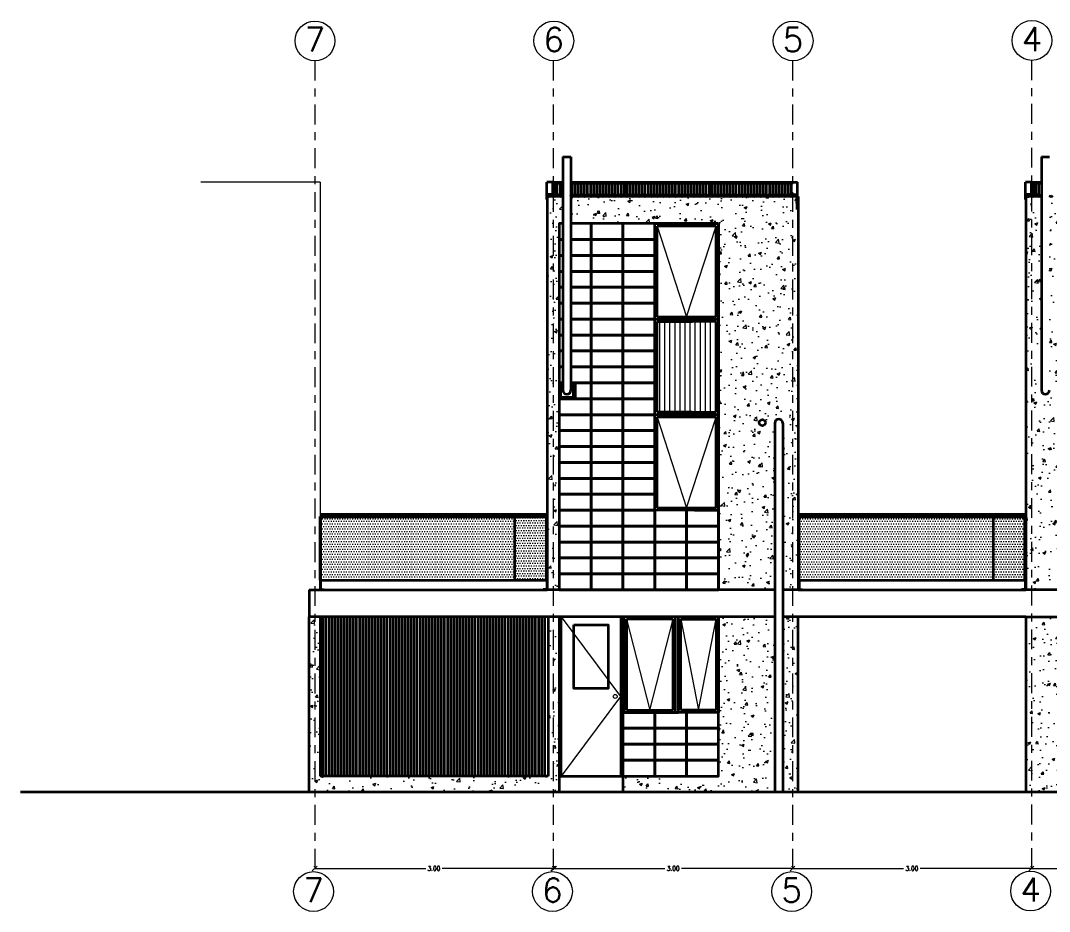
# Model space of a CAD drawing. Header units: metres. Extents: x -89 to 15, y -108 to -10.
# Drawn here: x -11.65 to 1.27, y -64.76 to -53.57 of the extents above; entities that cross this region are included whole.
import ezdxf

# ---------------------------------------------------------------- set-up
doc = ezdxf.new("R2010")
doc.units = ezdxf.units.M
doc.header["$LTSCALE"] = 5
doc.header["$MEASUREMENT"] = 0
doc.linetypes.add('CENTER', pattern=[2, 1.25, -0.25, 0.25, -0.25])
doc.layers.get('0').update_dxf_attribs({"color": 30})
for name, color, linetype, lineweight in [('A-ANNO-DIMS', 3, 'Continuous', 18), ('A-ANNO-SYMB', 3, 'Continuous', 18), ('A-ANNO-TEXT', 3, 'Continuous', 18), ('A-ELEV-MBE1', 7, 'Continuous', 35), ('A-ELEV-PATT', 8, 'Continuous', 18), ('A-SECT-MCUT', 7, 'Continuous', 35)]:
    doc.layers.add(name, color=color, linetype=linetype, lineweight=lineweight)
doc.styles.add('E-ROMANS', font='romans.shx', dxfattribs={"width": 0.8})
doc.dimstyles.new('E-0050_TICK_12', dxfattribs={"dimscale": 0.001, "dimtxt": 60, "dimasz": 60, "dimexe": 30, "dimexo": 20, "dimgap": 30, "dimtad": 0, "dimzin": 0, "dimdsep": 46, "dimtxsty": 'E-ROMANS', "dimblk": 'OBLIQUE', "dimcen": 30, "dimclrd": 256, "dimclre": 256, "dimclrt": 256, "dimadec": 0, "dimazin": 0, "dimtfac": 1, "dimtmove": 1, "dimatfit": 3, "dimldrblk": 'OPEN90', "dimfxl": 1, "dimtfill": 1, "dimtolj": 1, "dimtzin": 0, "dimlwd": -1, "dimarcsym": 0})
pattern_1 = [(360, (-23.307987, -115.03881), (0.015875, 0.03175), [0, -0.03175])]
pattern_2 = [(50, (-23.303, -126.51506), (0.3643693, -0.0318782), [0.0381, -0.4191]), (355, (-23.303, -126.51506), (-0.0704857, 0.3821133), [0.03048, -0.33528]), (100.451, (-23.27262, -126.5177), (0.293885, 0.3502334), [0.03238, -0.35618]), (46.1842, (-23.303, -126.41346), (0.542158, -0.0840847), [0.05715, -0.62865]), (96.6356, (-23.2578, -126.42047), (0.4748085, 0.494851), [0.04857, -0.53427]), (351.184, (-23.303, -126.41346), (0.4748092, 0.4948502), [0.04572, -0.50292]), (21, (-23.2522, -126.43886), (0.3032298, -0.204531), [0.0381, -0.4191]), (326, (-23.2522, -126.43886), (0.123604, 0.368376), [0.03048, -0.33528]), (71.4514, (-23.22692, -126.4559), (0.426833, 0.1638457), [0.03238, -0.35618]), (37.5, (-23.30299, -126.51506), (0.0061772, 0.16911008), [0, -0.331216, 0, -0.34036, 0, -0.33655]), (7.5, (-23.30299, -126.51506), (0.13363933, 0.20036115), [0, -0.194056, 0, -0.323596, 0, -0.12827]), (327.5, (-23.41627, -126.51506), (0.2711812, -0.0114575), [0, -0.127, 0, -0.39624, 0, -0.52578]), (317.5, (-23.46707, -126.51506), (0.29625836, 0.050853), [0, -0.1651, 0, -0.263144, 0, -0.37338])]

# ---------------------------------------------------------------- blocks, each defined once
blk = doc.blocks.new('_Oblique')
at = {"color": 0, "linetype": 'ByBlock', "lineweight": -2}
blk.add_line((-0.5, -0.5), (0.5, 0.5), dxfattribs=at)
blk = doc.blocks.new('*D151')
at = {"layer": 'A-ANNO-DIMS', "lineweight": -2, "transparency": 16777216}
for p, q in [((-7.958, -64.198), (-7.958, -64.188)), ((-4.963, -64.198), (-4.963, -64.188))]:
    blk.add_line(p, q, dxfattribs=at)
at = {"layer": 'A-ANNO-DIMS', "transparency": 16777216}
for p, q in [((-7.958, -64.218), (-6.564, -64.218)), ((-4.963, -64.218), (-6.358, -64.218))]:
    blk.add_line(p, q, dxfattribs=at)
at = {"layer": 'A-ANNO-DIMS', "transparency": 16777216, "xscale": 0.06, "yscale": 0.06, "zscale": 0.06, "rotation": 180}
blk.add_blockref('_Oblique', (-7.958, -64.218), dxfattribs=at)
at = {"layer": 'A-ANNO-DIMS', "transparency": 16777216, "xscale": 0.06, "yscale": 0.06, "zscale": 0.06}
blk.add_blockref('_Oblique', (-4.963, -64.218), dxfattribs=at)
at = {"layer": 'A-ANNO-DIMS', "transparency": 16777216, "insert": (-6.461, -64.218), "char_height": 0.06, "attachment_point": 5, "style": 'E-ROMANS', "bg_fill": 3, "box_fill_scale": 1.25, "bg_fill_color": 256, "bg_fill_true_color": 13158600, "bg_fill_transparency": 0}
blk.add_mtext('\\A1;3.00', dxfattribs=at)
blk = doc.blocks.new('_Open90')
at = {"color": 0, "linetype": 'ByBlock', "lineweight": -2}
for p, q in [((0, 0), (-1, 0)), ((-0.5, 0.5), (0, 0)), ((0, 0), (-0.5, -0.5))]:
    blk.add_line(p, q, dxfattribs=at)
blk = doc.blocks.new('*D152')
at = {"layer": 'A-ANNO-DIMS', "lineweight": -2, "transparency": 16777216}
for p, q in [((-1.958, -64.198), (-1.958, -64.188)), ((1.042, -64.198), (1.042, -64.188))]:
    blk.add_line(p, q, dxfattribs=at)
at = {"layer": 'A-ANNO-DIMS', "transparency": 16777216}
for p, q in [((-1.958, -64.218), (-0.562, -64.218)), ((1.042, -64.218), (-0.355, -64.218))]:
    blk.add_line(p, q, dxfattribs=at)
at = {"layer": 'A-ANNO-DIMS', "transparency": 16777216, "xscale": 0.06, "yscale": 0.06, "zscale": 0.06, "rotation": 180}
blk.add_blockref('_Oblique', (-1.958, -64.218), dxfattribs=at)
at = {"layer": 'A-ANNO-DIMS', "transparency": 16777216, "xscale": 0.06, "yscale": 0.06, "zscale": 0.06}
blk.add_blockref('_Oblique', (1.042, -64.218), dxfattribs=at)
at = {"layer": 'A-ANNO-DIMS', "transparency": 16777216, "insert": (-0.458, -64.218), "char_height": 0.06, "attachment_point": 5, "style": 'E-ROMANS', "bg_fill": 3, "box_fill_scale": 1.25, "bg_fill_color": 256, "bg_fill_true_color": 13158600, "bg_fill_transparency": 0}
blk.add_mtext('\\A1;3.00', dxfattribs=at)
blk = doc.blocks.new('*D153')
at = {"layer": 'A-ANNO-DIMS', "lineweight": -2, "transparency": 16777216}
for p, q in [((1.042, -64.198), (1.042, -64.188)), ((4.042, -64.198), (4.042, -64.188))]:
    blk.add_line(p, q, dxfattribs=at)
at = {"layer": 'A-ANNO-DIMS', "transparency": 16777216}
for p, q in [((1.042, -64.218), (2.438, -64.218)), ((4.042, -64.218), (2.645, -64.218))]:
    blk.add_line(p, q, dxfattribs=at)
at = {"layer": 'A-ANNO-DIMS', "transparency": 16777216, "xscale": 0.06, "yscale": 0.06, "zscale": 0.06, "rotation": 180}
blk.add_blockref('_Oblique', (1.042, -64.218), dxfattribs=at)
at = {"layer": 'A-ANNO-DIMS', "transparency": 16777216, "xscale": 0.06, "yscale": 0.06, "zscale": 0.06}
blk.add_blockref('_Oblique', (4.042, -64.218), dxfattribs=at)
at = {"layer": 'A-ANNO-DIMS', "transparency": 16777216, "insert": (2.542, -64.218), "char_height": 0.06, "attachment_point": 5, "style": 'E-ROMANS', "bg_fill": 3, "box_fill_scale": 1.25, "bg_fill_color": 256, "bg_fill_true_color": 13158600, "bg_fill_transparency": 0}
blk.add_mtext('\\A1;3.00', dxfattribs=at)
blk = doc.blocks.new('*D156')
at = {"layer": 'A-ANNO-DIMS', "lineweight": -2, "transparency": 16777216}
for p, q in [((-4.953, -64.198), (-4.953, -64.188)), ((-1.958, -64.198), (-1.958, -64.188))]:
    blk.add_line(p, q, dxfattribs=at)
at = {"layer": 'A-ANNO-DIMS', "transparency": 16777216}
for p, q in [((-4.953, -64.218), (-3.559, -64.218)), ((-1.958, -64.218), (-3.353, -64.218))]:
    blk.add_line(p, q, dxfattribs=at)
at = {"layer": 'A-ANNO-DIMS', "transparency": 16777216, "xscale": 0.06, "yscale": 0.06, "zscale": 0.06, "rotation": 180}
blk.add_blockref('_Oblique', (-4.953, -64.218), dxfattribs=at)
at = {"layer": 'A-ANNO-DIMS', "transparency": 16777216, "xscale": 0.06, "yscale": 0.06, "zscale": 0.06}
blk.add_blockref('_Oblique', (-1.958, -64.218), dxfattribs=at)
at = {"layer": 'A-ANNO-DIMS', "transparency": 16777216, "insert": (-3.456, -64.218), "char_height": 0.06, "attachment_point": 5, "style": 'E-ROMANS', "bg_fill": 3, "box_fill_scale": 1.25, "bg_fill_color": 256, "bg_fill_true_color": 13158600, "bg_fill_transparency": 0}
blk.add_mtext('\\A1;3.00', dxfattribs=at)

msp = doc.modelspace()

# ---------------------------------------------------------------- hatches: boundary and pattern name
at = {"layer": 'A-ELEV-PATT'}
h = msp.add_hatch(dxfattribs=at)
h.set_pattern_fill('AR-CONC', color=256, scale=0.002, angle=180, style=0)
h.set_pattern_definition(pattern_2)
h.paths.add_polyline_path([(-4.888, -56.518), (-4.888, -56.318), (-4.888, -56.118), (-4.841, -56.118), (-4.841, -55.778), (-5.038, -55.778), (-5.038, -55.794), (-5.038, -60.718), (-4.888, -60.718), (-4.888, -60.518), (-4.888, -60.318), (-4.888, -60.118), (-4.888, -59.918), (-4.888, -59.718), (-4.888, -59.518), (-4.888, -59.318), (-4.888, -59.118), (-4.888, -58.918), (-4.888, -58.718), (-4.888, -58.518), (-4.888, -58.318), (-4.888, -58.118), (-4.888, -57.918), (-4.888, -57.718), (-4.888, -57.518), (-4.888, -57.318), (-4.888, -57.118), (-4.888, -56.918), (-4.888, -56.718)])
h.paths.add_polyline_path([(-1.888, -55.919), (-1.888, -55.778), (-4.741, -55.778), (-4.741, -56.118), (-4.488, -56.118), (-4.088, -56.118), (-3.688, -56.118), (-3.188, -56.118), (-2.888, -56.118), (-2.888, -57.318), (-2.888, -58.568), (-2.888, -59.718), (-2.888, -59.918), (-2.888, -60.118), (-2.888, -60.318), (-2.888, -60.518), (-2.888, -60.718), (-2.181, -60.718), (-2.181, -58.573), (-2.081, -58.573), (-2.081, -60.718), (-1.888, -60.718)])
h.paths.add_polyline_path([(-2.296, -58.618, -1), (-2.376, -58.618, -1)], flags=16)
h = msp.add_hatch(dxfattribs=at)
h.set_pattern_fill('AR-CONC', color=256, scale=0.002, angle=180, style=0)
h.set_pattern_definition(pattern_2)
h.paths.add_polyline_path([(1.972, -57.268), (1.972, -56.318), (1.972, -56.318), (1.972, -56.118), (2.472, -56.118), (2.772, -56.118), (3.172, -56.118), (3.572, -56.118), (3.972, -56.118), (3.972, -56.318), (3.972, -60.518), (3.972, -60.518), (3.972, -60.718), (4.112, -60.718), (4.112, -59.798), (4.112, -55.919), (4.112, -55.778), (1.269, -55.778), (1.269, -58.262), (1.169, -58.262), (1.169, -55.778), (0.972, -55.778), (0.972, -55.794), (0.972, -60.718), (1.972, -60.718), (1.972, -60.518), (1.972, -60.318), (1.972, -60.118), (1.972, -59.918), (1.972, -59.718), (1.972, -58.568)])
h = msp.add_hatch(dxfattribs=at)
h.set_pattern_fill('ANSI31', color=256, scale=0.02, angle=405, style=0)
h.set_pattern_definition([(90, (-23.307987, -115.03881), (-0.0635, 4e-17), [])])
h.paths.add_polyline_path([(-3.658, -58.488), (-3.218, -58.488), (-2.918, -58.488), (-2.918, -57.348), (-3.218, -57.348), (-3.658, -57.348)])
h = msp.add_hatch(dxfattribs=at)
h.set_pattern_fill('DOTS', color=256, scale=0.02, angle=360, style=0)
h.set_pattern_definition(pattern_1)
h.paths.add_polyline_path([(-7.88, -60.595), (-5.443, -60.595), (-5.443, -59.801), (-7.88, -59.801)])
h = msp.add_hatch(dxfattribs=at)
h.set_pattern_fill('DOTS', color=256, scale=0.02, angle=360, style=0)
h.set_pattern_definition([(360, (-23.302308, -110.708945), (0.015875, 0.03175), [0, -0.03175])])
h.paths.add_polyline_path([(-5.443, -60.595), (-5.046, -60.595), (-5.046, -59.801), (-5.443, -59.801)])
h = msp.add_hatch(dxfattribs=at)
h.set_pattern_fill('DOTS', color=256, scale=0.02, angle=360, style=0)
h.set_pattern_definition(pattern_1)
h.paths.add_polyline_path([(-1.872, -60.595), (0.565, -60.595), (0.565, -59.801), (-1.872, -59.801)])
h = msp.add_hatch(dxfattribs=at)
h.set_pattern_fill('DOTS', color=256, scale=0.02, angle=360, style=0)
h.set_pattern_definition(pattern_1)
h.paths.add_polyline_path([(0.565, -60.595), (0.962, -60.595), (0.962, -59.801), (0.565, -59.801)])
h = msp.add_hatch(dxfattribs=at)
h.set_pattern_fill('AR-CONC', color=256, scale=0.002, angle=180, style=0)
h.set_pattern_definition(pattern_2)
h.paths.add_polyline_path([(-8.028, -63.258), (-4.888, -63.258), (-4.888, -61.058), (-4.937, -61.058), (-5.028, -61.058), (-5.028, -63.058), (-7.888, -63.058), (-7.888, -61.058), (-8.028, -61.058)])
h = msp.add_hatch(dxfattribs=at)
h.set_pattern_fill('AR-CONC', color=256, scale=0.002, angle=180, style=0)
h.set_pattern_definition([(50, (-23.303, -126.51506), (0.3643693, -0.0318782), [0.0381, -0.4191]), (355, (-23.303, -126.51506), (-0.0704857, 0.3821133), [0.03048, -0.33528]), (100.451, (-23.27262, -126.5177), (0.293885, 0.3502334), [0.03238, -0.35618]), (46.1842, (-23.303, -126.41346), (0.542158, -0.0840847), [0.05715, -0.62865]), (96.6356, (-23.2578, -126.42047), (0.4748085, 0.494851), [0.04857, -0.53427]), (351.184, (-23.303, -126.41346), (0.474809, 0.4948502), [0.04572, -0.50292]), (21, (-23.2522, -126.43886), (0.3032298, -0.204531), [0.0381, -0.4191]), (326, (-23.2522, -126.43886), (0.123604, 0.368376), [0.03048, -0.33528]), (71.4514, (-23.22692, -126.4559), (0.426833, 0.1638457), [0.03238, -0.35618]), (37.5, (-23.30299, -126.51506), (0.0061772, 0.16911008), [0, -0.331216, 0, -0.34036, 0, -0.33655]), (7.5, (-23.30299, -126.51506), (0.13363933, 0.20036115), [0, -0.194056, 0, -0.323596, 0, -0.12827]), (327.5, (-23.41627, -126.51506), (0.2711812, -0.0114575), [0, -0.127, 0, -0.39624, 0, -0.52578]), (317.5, (-23.46707, -126.51506), (0.2962584, 0.050853), [0, -0.1651, 0, -0.263144, 0, -0.37338])])
h.paths.add_polyline_path([(-4.088, -63.258), (-2.181, -63.258), (-2.181, -61.058), (-2.888, -61.058), (-2.888, -62.258), (-2.888, -62.458), (-2.888, -62.658), (-2.888, -62.858), (-2.888, -63.058), (-3.288, -63.058), (-3.688, -63.058), (-4.088, -63.058)])
h.paths.add_polyline_path([(-2.081, -63.258), (-1.888, -63.258), (-1.888, -61.058), (-2.081, -61.058)])
h = msp.add_hatch(dxfattribs=at)
h.set_pattern_fill('AR-CONC', color=256, scale=0.002, angle=360, style=0)
h.set_pattern_definition([(50, (-23.298, -115.0288), (0.3643693, -0.0318782), [0.0381, -0.4191]), (355, (-23.298, -115.0288), (-0.0704857, 0.3821133), [0.03048, -0.33528]), (100.451, (-23.26762, -115.03147), (0.293885, 0.3502334), [0.03238, -0.35618]), (46.1842, (-23.298, -114.9272), (0.542158, -0.0840847), [0.05715, -0.62865]), (96.6356, (-23.2528, -114.9342), (0.4748085, 0.494851), [0.04857, -0.53427]), (351.184, (-23.298, -114.9272), (0.474809, 0.49485), [0.04572, -0.50292]), (21, (-23.2472, -114.9526), (0.3032298, -0.204531), [0.0381, -0.4191]), (326, (-23.2472, -114.9526), (0.123604, 0.368376), [0.03048, -0.33528]), (71.4514, (-23.22192, -114.96965), (0.426833, 0.1638457), [0.03238, -0.35618]), (37.5, (-23.29799, -115.02881), (0.0061772, 0.16911008), [0, -0.331216, 0, -0.34036, 0, -0.33655]), (7.5, (-23.29799, -115.02881), (0.1336393, 0.20036115), [0, -0.194056, 0, -0.323596, 0, -0.12827]), (327.5, (-23.41127, -115.02881), (0.2711812, -0.0114575), [0, -0.127, 0, -0.39624, 0, -0.52578]), (317.5, (-23.46207, -115.0288), (0.2962584, 0.050853), [0, -0.1651, 0, -0.263144, 0, -0.37338])])
h.paths.add_polyline_path([(0.972, -63.258), (1.972, -63.258), (1.972, -61.058), (1.022, -61.058), (0.972, -61.058)])

# ---------------------------------------------------------------- linework, layer by layer
at = {"layer": 'A-ANNO-SYMB', "linetype": 'CENTER', "ltscale": 0.04}
for p, q in [((-7.958, -54.071), (-7.958, -64.258)), ((-4.963, -54.071), (-4.963, -64.258)), ((-1.958, -54.071), (-1.958, -64.258)), ((1.042, -54.065), (1.042, -64.258))]:
    msp.add_line(p, q, dxfattribs=at)
at = {"layer": 'A-ANNO-SYMB', "ltscale": 0.8}
for p, q in [((-7.888, -55.598), (-9.388, -55.598)), ((-7.888, -55.598), (-7.888, -60.718)), ((-3.658, -56.148), (-3.288, -57.288)), ((-3.288, -57.288), (-2.918, -56.148)), ((-3.658, -58.548), (-3.288, -59.688)), ((-3.288, -59.688), (-2.918, -58.548)), ((-4.044, -61.088), (-3.751, -62.228)), ((-3.751, -62.228), (-3.458, -61.088)), ((-3.358, -61.088), (-3.138, -62.228)), ((-3.138, -62.228), (-2.918, -61.088))]:
    msp.add_line(p, q, dxfattribs=at)
msp.add_lwpolyline([(-4.863, -61.058), (-4.119, -62.058), (-4.863, -63.058)], dxfattribs=at)
at = {"layer": 'A-ANNO-SYMB'}
for centre in [(-7.955, -53.823), (-4.955, -53.823), (-1.95, -53.823), (1.05, -53.817), (-7.972, -64.508), (-4.972, -64.508), (-1.967, -64.508), (1.033, -64.502)]:
    msp.add_circle(centre, 0.25, dxfattribs=at)
at = {"layer": 'A-ANNO-SYMB', "ltscale": 0.8}
msp.add_circle((-4.184, -62.058), 0.025, dxfattribs=at)
at = {"layer": 'A-ELEV-MBE1'}
for p, q in [((-4.841, -55.278), (-4.741, -55.278)), ((-4.841, -55.278), (-4.841, -58.212)), ((-4.741, -55.278), (-4.741, -58.212)), ((1.169, -55.278), (1.169, -58.212)), ((1.169, -55.278), (1.269, -55.278)), ((-4.967, -55.598), (-5.041, -55.598)), ((-5.041, -55.817), (-5.041, -55.598)), ((-4.977, -55.598), (-4.841, -55.598)), ((-4.967, -55.608), (-4.841, -55.608)), ((-4.967, -55.754), (-4.967, -55.608)), ((-4.939, -55.772), (-4.939, -55.608)), ((-4.911, -55.754), (-4.911, -55.608)), ((-4.873, -55.773), (-4.873, -55.608)), ((-4.741, -55.598), (-1.969, -55.598)), ((-4.741, -55.608), (-1.969, -55.608)), ((-4.721, -55.773), (-4.721, -55.608)), ((-4.683, -55.754), (-4.683, -55.608)), ((-4.644, -55.773), (-4.644, -55.608)), ((-4.606, -55.754), (-4.606, -55.608)), ((-4.568, -55.773), (-4.568, -55.608)), ((-4.53, -55.754), (-4.53, -55.608)), ((-4.492, -55.773), (-4.492, -55.608)), ((-4.454, -55.754), (-4.454, -55.608)), ((-4.416, -55.773), (-4.416, -55.608)), ((-4.378, -55.754), (-4.378, -55.608)), ((-4.34, -55.773), (-4.34, -55.608)), ((-4.302, -55.755), (-4.302, -55.608)), ((-4.263, -55.773), (-4.263, -55.608)), ((-4.225, -55.755), (-4.225, -55.608)), ((-4.187, -55.773), (-4.187, -55.608)), ((-4.149, -55.754), (-4.149, -55.608)), ((-4.111, -55.773), (-4.111, -55.608)), ((-4.073, -55.755), (-4.073, -55.608)), ((-4.058, -55.767), (-4.058, -55.608)), ((-4.035, -55.773), (-4.035, -55.608)), ((-4.035, -55.773), (-4.035, -55.638)), ((-3.997, -55.754), (-3.997, -55.608)), ((-3.997, -55.755), (-3.997, -55.625)), ((-3.959, -55.773), (-3.959, -55.608)), ((-3.959, -55.773), (-3.959, -55.625)), ((-3.921, -55.754), (-3.921, -55.608)), ((-3.883, -55.773), (-3.883, -55.608)), ((-3.844, -55.754), (-3.844, -55.608)), ((-3.806, -55.773), (-3.806, -55.608)), ((-3.768, -55.754), (-3.768, -55.608)), ((-3.73, -55.773), (-3.73, -55.608)), ((-3.692, -55.754), (-3.692, -55.608)), ((-3.654, -55.773), (-3.654, -55.608)), ((-3.616, -55.755), (-3.616, -55.608)), ((-3.578, -55.773), (-3.578, -55.608)), ((-3.54, -55.755), (-3.54, -55.608)), ((-3.502, -55.773), (-3.502, -55.608)), ((-3.463, -55.755), (-3.463, -55.608)), ((-3.425, -55.773), (-3.425, -55.608)), ((-3.387, -55.755), (-3.387, -55.608)), ((-3.349, -55.773), (-3.349, -55.608)), ((-3.311, -55.755), (-3.311, -55.608)), ((-3.273, -55.773), (-3.273, -55.608)), ((-3.235, -55.755), (-3.235, -55.608)), ((-3.197, -55.773), (-3.197, -55.608)), ((-3.159, -55.755), (-3.159, -55.608)), ((-3.121, -55.773), (-3.121, -55.608)), ((-3.082, -55.755), (-3.082, -55.608)), ((-3.044, -55.773), (-3.044, -55.608)), ((-3.006, -55.755), (-3.006, -55.608)), ((-2.991, -55.767), (-2.991, -55.608)), ((-2.968, -55.773), (-2.968, -55.608)), ((-2.968, -55.773), (-2.968, -55.638)), ((-2.93, -55.755), (-2.93, -55.608)), ((-2.892, -55.773), (-2.892, -55.608)), ((-2.854, -55.755), (-2.854, -55.608)), ((-2.816, -55.773), (-2.816, -55.608)), ((-2.778, -55.755), (-2.778, -55.608)), ((-2.74, -55.773), (-2.74, -55.608)), ((-2.701, -55.755), (-2.701, -55.608)), ((-2.663, -55.773), (-2.663, -55.608)), ((-2.625, -55.755), (-2.625, -55.608)), ((-2.587, -55.773), (-2.587, -55.608)), ((-2.549, -55.755), (-2.549, -55.608)), ((-2.511, -55.773), (-2.511, -55.608)), ((-2.473, -55.755), (-2.473, -55.608)), ((-2.435, -55.773), (-2.435, -55.608)), ((-2.397, -55.755), (-2.397, -55.608)), ((-2.359, -55.773), (-2.359, -55.608)), ((-2.32, -55.755), (-2.32, -55.608)), ((-2.282, -55.773), (-2.282, -55.608)), ((-2.244, -55.755), (-2.244, -55.608)), ((-2.206, -55.773), (-2.206, -55.608)), ((-2.168, -55.755), (-2.168, -55.608)), ((-2.13, -55.773), (-2.13, -55.608)), ((-2.092, -55.755), (-2.092, -55.608)), ((-2.054, -55.773), (-2.054, -55.608)), ((-2.016, -55.755), (-2.016, -55.608)), ((-1.978, -55.773), (-1.978, -55.608)), ((-1.969, -55.598), (-1.896, -55.598)), ((-1.969, -55.754), (-1.969, -55.608)), ((-1.896, -55.942), (-1.896, -55.598)), ((1.043, -55.598), (0.969, -55.598)), ((0.969, -55.817), (0.969, -55.598)), ((1.033, -55.598), (1.169, -55.598)), ((1.043, -55.608), (1.169, -55.608)), ((1.043, -55.754), (1.043, -55.608)), ((1.071, -55.772), (1.071, -55.608)), ((1.099, -55.754), (1.099, -55.608)), ((1.137, -55.773), (1.137, -55.608)), ((-4.967, -55.752), (-5.041, -55.752)), ((-5.038, -55.754), (-5.038, -55.817)), ((-4.977, -55.754), (-5.038, -55.754)), ((-4.841, -55.778), (-5.038, -55.778)), ((-4.841, -55.778), (-5.038, -55.778)), ((-5.015, -55.77), (-5.015, -55.754)), ((-4.977, -55.754), (-4.967, -55.754)), ((-1.888, -55.778), (-4.741, -55.778)), ((-1.888, -55.778), (-4.741, -55.778)), ((-1.898, -55.778), (-4.741, -55.778)), ((-1.898, -55.778), (-4.741, -55.778)), ((-4.054, -55.763), (-4.058, -55.767)), ((-3.94, -55.764), (-3.936, -55.767)), ((-2.987, -55.763), (-2.991, -55.767)), ((-2.949, -55.764), (-2.945, -55.767)), ((-1.969, -55.752), (-1.896, -55.752)), ((-1.969, -55.754), (-1.898, -55.754)), ((-1.901, -55.773), (-1.901, -55.754)), ((-1.898, -55.942), (-1.898, -55.744)), ((1.043, -55.752), (0.969, -55.752)), ((0.972, -55.754), (0.972, -55.817)), ((1.033, -55.754), (0.972, -55.754)), ((1.169, -55.778), (0.972, -55.778)), ((1.169, -55.778), (0.972, -55.778)), ((0.995, -55.77), (0.995, -55.754)), ((1.033, -55.754), (1.043, -55.754)), ((-5.038, -55.817), (-5.041, -55.817)), ((-1.896, -55.942), (-1.898, -55.942)), ((0.972, -55.817), (0.969, -55.817)), ((-4.841, -56.118), (-4.888, -56.118)), ((-4.841, -56.118), (-4.888, -56.118)), ((-2.888, -56.118), (-4.741, -56.118)), ((-3.688, -57.318), (-3.688, -56.118)), ((-3.188, -56.118), (-3.688, -56.118)), ((-3.688, -56.118), (-3.188, -56.118)), ((-2.918, -56.148), (-3.658, -56.148)), ((-3.658, -57.288), (-3.658, -56.148)), ((-3.188, -56.118), (-2.888, -56.118)), ((-2.888, -56.118), (-3.188, -56.118)), ((-2.918, -57.288), (-2.918, -56.148)), ((-2.888, -56.118), (-2.888, -60.718)), ((-2.888, -57.318), (-2.888, -56.118)), ((-4.888, -56.318), (-4.888, -60.718)), ((-4.841, -56.318), (-4.888, -56.318)), ((-4.841, -56.318), (-4.888, -56.318)), ((-3.688, -57.348), (-3.688, -56.318)), ((-3.688, -57.318), (-3.188, -57.318)), ((-3.188, -57.318), (-3.688, -57.318)), ((-3.188, -57.318), (-3.688, -57.318)), ((-3.688, -58.568), (-3.688, -57.348)), ((-3.658, -57.288), (-2.918, -57.288)), ((-3.658, -57.288), (-2.918, -57.288)), ((-3.658, -58.488), (-3.658, -57.348)), ((-3.658, -57.348), (-3.218, -57.348)), ((-2.918, -57.348), (-3.218, -57.348)), ((-2.888, -57.318), (-3.188, -57.318)), ((-3.188, -57.318), (-2.888, -57.318)), ((-3.188, -57.318), (-2.888, -57.318)), ((-2.918, -58.488), (-2.918, -57.348)), ((-2.888, -58.568), (-2.888, -57.318)), ((-3.688, -58.518), (-3.188, -58.518)), ((-3.188, -58.518), (-3.688, -58.518)), ((-3.218, -58.488), (-3.658, -58.488)), ((-3.218, -58.488), (-2.918, -58.488)), ((-2.888, -58.518), (-3.188, -58.518)), ((-3.188, -58.518), (-2.888, -58.518)), ((-3.688, -59.718), (-3.688, -58.568)), ((-3.658, -59.688), (-3.658, -58.548)), ((-2.918, -58.548), (-3.658, -58.548)), ((-2.918, -59.688), (-2.918, -58.548)), ((-2.888, -59.718), (-2.888, -58.568)), ((-2.181, -58.623), (-2.181, -63.258)), ((-2.081, -58.623), (-2.081, -63.258)), ((-3.658, -59.688), (-2.918, -59.688)), ((-7.888, -59.768), (-5.038, -59.768)), ((-7.888, -59.798), (-5.038, -59.798)), ((-7.888, -60.598), (-7.888, -59.798)), ((-7.883, -60.598), (-7.883, -59.798)), ((-7.88, -59.801), (-5.046, -59.801)), ((-7.88, -60.595), (-7.88, -59.801)), ((-5.443, -60.595), (-5.443, -59.801)), ((-5.046, -60.595), (-5.046, -59.801)), ((-5.043, -60.598), (-5.043, -59.798)), ((-3.188, -59.718), (-3.688, -59.718)), ((-3.188, -59.718), (-2.888, -59.718)), ((-1.888, -59.768), (0.972, -59.768)), ((-1.88, -59.798), (0.97, -59.798)), ((-1.88, -59.798), (-1.88, -60.718)), ((-1.88, -60.598), (-1.88, -59.798)), ((-1.875, -60.598), (-1.875, -59.798)), ((-1.872, -60.595), (-1.872, -59.801)), ((-1.872, -59.801), (0.962, -59.801)), ((0.565, -60.595), (0.565, -59.801)), ((0.962, -60.595), (0.962, -59.801)), ((0.965, -60.598), (0.965, -59.798)), ((0.97, -59.798), (0.97, -60.718)), ((-7.88, -60.595), (-5.046, -60.595)), ((-1.872, -60.595), (0.962, -60.595)), ((-8.028, -60.718), (-5.038, -60.718)), ((-7.888, -60.598), (-7.888, -60.718)), ((-7.883, -60.598), (-5.043, -60.598)), ((-7.883, -60.598), (-7.883, -60.713)), ((-7.883, -60.713), (-7.838, -60.713)), ((-7.838, -60.713), (-7.838, -60.718)), ((-5.043, -60.713), (-5.088, -60.713)), ((-5.088, -60.713), (-5.088, -60.718)), ((-5.043, -60.598), (-5.043, -60.713)), ((-1.888, -60.718), (0.972, -60.718)), ((-1.88, -60.598), (-1.88, -60.718)), ((-1.875, -60.598), (-1.875, -60.713)), ((-1.875, -60.598), (0.965, -60.598)), ((-1.875, -60.713), (-1.83, -60.713)), ((-1.83, -60.713), (-1.83, -60.718)), ((0.965, -60.713), (0.92, -60.713)), ((0.92, -60.713), (0.92, -60.718)), ((0.965, -60.598), (0.965, -60.713)), ((0.97, -60.598), (0.97, -60.718)), ((-2.181, -61.058), (-8.028, -61.058)), ((-7.888, -61.058), (-7.888, -63.058)), ((-7.85, -63.058), (-7.85, -61.058)), ((-7.812, -63.058), (-7.812, -61.058)), ((-7.774, -63.058), (-7.774, -61.058)), ((-7.736, -63.058), (-7.736, -61.058)), ((-7.698, -63.058), (-7.698, -61.058)), ((-7.66, -63.058), (-7.66, -61.058)), ((-7.622, -63.058), (-7.622, -61.058)), ((-7.584, -63.058), (-7.584, -61.058)), ((-7.545, -63.058), (-7.545, -61.058)), ((-7.507, -63.058), (-7.507, -61.058)), ((-7.469, -63.058), (-7.469, -61.058)), ((-7.431, -63.058), (-7.431, -61.058)), ((-7.393, -63.058), (-7.393, -61.058)), ((-7.355, -63.058), (-7.355, -61.058)), ((-7.317, -63.058), (-7.317, -61.058)), ((-7.279, -63.058), (-7.279, -61.058)), ((-7.241, -63.058), (-7.241, -61.058)), ((-7.203, -63.058), (-7.203, -61.058)), ((-7.164, -63.058), (-7.164, -61.058)), ((-7.126, -63.058), (-7.126, -61.058)), ((-7.088, -63.058), (-7.088, -61.058)), ((-7.05, -63.058), (-7.05, -61.058)), ((-7.012, -63.058), (-7.012, -61.058)), ((-6.974, -63.058), (-6.974, -61.058)), ((-6.974, -63.058), (-6.974, -61.058)), ((-6.936, -63.058), (-6.936, -61.058)), ((-6.936, -63.058), (-6.936, -61.058)), ((-6.898, -63.058), (-6.898, -61.058)), ((-6.898, -63.058), (-6.898, -61.058)), ((-6.86, -63.058), (-6.86, -61.058)), ((-6.86, -63.058), (-6.86, -61.058)), ((-6.822, -63.058), (-6.822, -61.058)), ((-6.822, -63.058), (-6.822, -61.058)), ((-6.783, -63.058), (-6.783, -61.058)), ((-6.783, -63.058), (-6.783, -61.058)), ((-6.745, -63.058), (-6.745, -61.058)), ((-6.707, -63.058), (-6.707, -61.058)), ((-6.669, -63.058), (-6.669, -61.058)), ((-6.631, -63.058), (-6.631, -61.058)), ((-6.593, -63.058), (-6.593, -61.058)), ((-6.555, -63.058), (-6.555, -61.058)), ((-6.517, -63.058), (-6.517, -61.058)), ((-6.479, -63.058), (-6.479, -61.058)), ((-6.441, -63.058), (-6.441, -61.058)), ((-6.402, -63.058), (-6.402, -61.058)), ((-6.364, -63.058), (-6.364, -61.058)), ((-6.326, -63.058), (-6.326, -61.058)), ((-6.288, -63.058), (-6.288, -61.058)), ((-6.25, -63.058), (-6.25, -61.058)), ((-6.212, -63.058), (-6.212, -61.058)), ((-6.174, -63.058), (-6.174, -61.058)), ((-6.136, -63.058), (-6.136, -61.058)), ((-6.136, -63.058), (-6.136, -61.058)), ((-6.098, -63.058), (-6.098, -61.058)), ((-6.098, -63.058), (-6.098, -61.058)), ((-6.059, -63.058), (-6.059, -61.058)), ((-6.059, -63.058), (-6.059, -61.058)), ((-6.021, -63.058), (-6.021, -61.058)), ((-6.021, -63.058), (-6.021, -61.058)), ((-5.983, -63.058), (-5.983, -61.058)), ((-5.983, -63.058), (-5.983, -61.058)), ((-5.945, -63.058), (-5.945, -61.058)), ((-5.945, -63.058), (-5.945, -61.058)), ((-5.907, -63.058), (-5.907, -61.058)), ((-5.907, -63.058), (-5.907, -61.058)), ((-5.869, -63.058), (-5.869, -61.058)), ((-5.869, -63.058), (-5.869, -61.058)), ((-5.831, -63.058), (-5.831, -61.058)), ((-5.793, -63.058), (-5.793, -61.058)), ((-5.755, -63.058), (-5.755, -61.058)), ((-5.717, -63.058), (-5.717, -61.058)), ((-5.678, -63.058), (-5.678, -61.058)), ((-5.64, -63.058), (-5.64, -61.058)), ((-5.602, -63.058), (-5.602, -61.058)), ((-5.564, -63.058), (-5.564, -61.058)), ((-5.526, -63.058), (-5.526, -61.058)), ((-5.488, -63.058), (-5.488, -61.058)), ((-5.45, -63.058), (-5.45, -61.058)), ((-5.412, -63.058), (-5.412, -61.058)), ((-5.374, -63.058), (-5.374, -61.058)), ((-5.336, -63.058), (-5.336, -61.058)), ((-5.297, -63.058), (-5.297, -61.058)), ((-5.259, -63.058), (-5.259, -61.058)), ((-5.221, -63.058), (-5.221, -61.058)), ((-5.183, -63.058), (-5.183, -61.058)), ((-5.145, -63.058), (-5.145, -61.058)), ((-5.107, -63.058), (-5.107, -61.058)), ((-5.069, -63.058), (-5.069, -61.058)), ((-5.028, -61.058), (-5.028, -63.058)), ((-4.888, -61.058), (-4.888, -63.258)), ((-4.863, -63.058), (-4.863, -61.058)), ((-4.113, -61.058), (-4.113, -63.058)), ((-4.088, -63.058), (-4.088, -61.058)), ((-4.074, -61.058), (-4.074, -62.258)), ((-3.428, -61.058), (-4.074, -61.058)), ((-4.044, -61.088), (-4.044, -62.228)), ((-3.458, -61.088), (-4.044, -61.088)), ((-3.458, -62.228), (-3.458, -61.088)), ((-3.428, -62.258), (-3.428, -61.058)), ((-3.388, -62.258), (-3.388, -61.058)), ((-3.388, -61.058), (-2.888, -61.058)), ((-3.358, -62.228), (-3.358, -61.088)), ((-3.358, -61.088), (-2.918, -61.088)), ((-2.918, -61.088), (-2.918, -62.228)), ((-2.888, -63.058), (-2.888, -61.058)), ((-2.888, -61.058), (-2.888, -62.258)), ((-1.888, -61.058), (-2.081, -61.058)), ((0.085, -61.058), (-1.888, -61.058)), ((0.972, -61.058), (-1.888, -61.058)), ((-4.074, -62.258), (-3.428, -62.258)), ((-4.044, -62.228), (-3.458, -62.228)), ((-3.478, -62.258), (-3.388, -62.258)), ((-2.888, -62.258), (-3.388, -62.258)), ((-2.918, -62.228), (-3.358, -62.228)), ((-5.028, -63.058), (-7.888, -63.058)), ((-4.888, -63.058), (-4.088, -63.058)), ((-4.088, -63.058), (-2.888, -63.058)), ((-4.088, -63.058), (-4.088, -63.258))]:
    msp.add_line(p, q, dxfattribs=at)
for points in [[(-4.841, -56.118), (-4.888, -56.118), (-4.888, -56.318), (-4.841, -56.318)], [(-4.741, -56.318), (-4.488, -56.318), (-4.488, -56.118), (-4.741, -56.118)], [(-4.841, -56.318), (-4.888, -56.318), (-4.888, -56.518), (-4.841, -56.518)], [(-4.741, -56.518), (-4.488, -56.518), (-4.488, -56.318), (-4.741, -56.318)], [(-4.841, -56.518), (-4.888, -56.518), (-4.888, -56.718), (-4.841, -56.718)], [(-4.741, -56.718), (-4.488, -56.718), (-4.488, -56.518), (-4.741, -56.518)], [(-4.841, -56.718), (-4.888, -56.718), (-4.888, -56.918), (-4.841, -56.918)], [(-4.741, -56.918), (-4.488, -56.918), (-4.488, -56.718), (-4.741, -56.718)], [(-4.841, -56.918), (-4.888, -56.918), (-4.888, -57.118), (-4.841, -57.118)], [(-4.741, -57.118), (-4.488, -57.118), (-4.488, -56.918), (-4.741, -56.918)], [(-4.841, -57.118), (-4.888, -57.118), (-4.888, -57.318), (-4.841, -57.318)], [(-4.741, -57.318), (-4.488, -57.318), (-4.488, -57.118), (-4.741, -57.118)], [(-4.841, -57.318), (-4.888, -57.318), (-4.888, -57.518), (-4.841, -57.518)], [(-4.741, -57.518), (-4.488, -57.518), (-4.488, -57.318), (-4.741, -57.318)], [(-4.841, -57.518), (-4.888, -57.518), (-4.888, -57.718), (-4.841, -57.718)], [(-4.741, -57.718), (-4.488, -57.718), (-4.488, -57.518), (-4.741, -57.518)], [(-4.841, -57.718), (-4.888, -57.718), (-4.888, -57.918), (-4.841, -57.918)], [(-4.741, -57.918), (-4.488, -57.918), (-4.488, -57.718), (-4.741, -57.718)], [(-4.841, -57.918), (-4.888, -57.918), (-4.888, -58.118), (-4.841, -58.118)], [(-4.741, -58.118), (-4.488, -58.118), (-4.488, -57.918), (-4.741, -57.918)], [(-4.841, -58.118), (-4.888, -58.118), (-4.888, -58.318), (-4.488, -58.318), (-4.488, -58.118), (-4.741, -58.118)], [(-4.841, -58.138), (-4.873, -58.138), (-4.873, -58.298), (-4.708, -58.298), (-4.708, -58.138), (-4.741, -58.138)], [(-2.181, -60.718), (-5.038, -60.718)], [(-1.888, -60.718), (-2.081, -60.718)], [(3.809, -60.718), (0.972, -60.718)], [(0.972, -61.058), (1.972, -61.058)]]:
    msp.add_lwpolyline(points, dxfattribs=at)
for points in [[(-4.088, -56.118), (-4.488, -56.118), (-4.488, -56.318), (-4.088, -56.318)], [(-3.688, -56.118), (-4.088, -56.118), (-4.088, -56.318), (-3.688, -56.318)], [(-4.088, -56.318), (-4.488, -56.318), (-4.488, -56.518), (-4.088, -56.518)], [(-3.688, -56.318), (-4.088, -56.318), (-4.088, -56.518), (-3.688, -56.518)], [(-4.088, -56.518), (-4.488, -56.518), (-4.488, -56.718), (-4.088, -56.718)], [(-3.688, -56.518), (-4.088, -56.518), (-4.088, -56.718), (-3.688, -56.718)], [(-4.088, -56.718), (-4.488, -56.718), (-4.488, -56.918), (-4.088, -56.918)], [(-3.688, -56.718), (-4.088, -56.718), (-4.088, -56.918), (-3.688, -56.918)], [(-4.088, -56.918), (-4.488, -56.918), (-4.488, -57.118), (-4.088, -57.118)], [(-3.688, -56.918), (-4.088, -56.918), (-4.088, -57.118), (-3.688, -57.118)], [(-4.088, -57.118), (-4.488, -57.118), (-4.488, -57.318), (-4.088, -57.318)], [(-3.688, -57.118), (-4.088, -57.118), (-4.088, -57.318), (-3.688, -57.318)], [(-4.088, -57.318), (-4.488, -57.318), (-4.488, -57.518), (-4.088, -57.518)], [(-3.688, -57.318), (-4.088, -57.318), (-4.088, -57.518), (-3.688, -57.518)], [(-4.088, -57.518), (-4.488, -57.518), (-4.488, -57.718), (-4.088, -57.718)], [(-3.688, -57.518), (-4.088, -57.518), (-4.088, -57.718), (-3.688, -57.718)], [(-4.088, -57.718), (-4.488, -57.718), (-4.488, -57.918), (-4.088, -57.918)], [(-3.688, -57.718), (-4.088, -57.718), (-4.088, -57.918), (-3.688, -57.918)], [(-4.088, -57.918), (-4.488, -57.918), (-4.488, -58.118), (-4.088, -58.118)], [(-3.688, -57.918), (-4.088, -57.918), (-4.088, -58.118), (-3.688, -58.118)], [(-4.688, -58.318), (-4.488, -58.318), (-4.488, -58.118), (-4.688, -58.118)], [(-4.088, -58.118), (-4.488, -58.118), (-4.488, -58.318), (-4.088, -58.318)], [(-3.688, -58.118), (-4.088, -58.118), (-4.088, -58.318), (-3.688, -58.318)], [(-4.488, -58.318), (-4.888, -58.318), (-4.888, -58.518), (-4.488, -58.518)], [(-4.088, -58.318), (-4.488, -58.318), (-4.488, -58.518), (-4.088, -58.518)], [(-3.688, -58.318), (-4.088, -58.318), (-4.088, -58.518), (-3.688, -58.518)], [(-4.488, -58.518), (-4.888, -58.518), (-4.888, -58.718), (-4.488, -58.718)], [(-4.088, -58.518), (-4.488, -58.518), (-4.488, -58.718), (-4.088, -58.718)], [(-3.688, -58.518), (-4.088, -58.518), (-4.088, -58.718), (-3.688, -58.718)], [(-4.488, -58.718), (-4.888, -58.718), (-4.888, -58.918), (-4.488, -58.918)], [(-4.088, -58.718), (-4.488, -58.718), (-4.488, -58.918), (-4.088, -58.918)], [(-3.688, -58.718), (-4.088, -58.718), (-4.088, -58.918), (-3.688, -58.918)], [(-4.488, -58.918), (-4.888, -58.918), (-4.888, -59.118), (-4.488, -59.118)], [(-4.088, -58.918), (-4.488, -58.918), (-4.488, -59.118), (-4.088, -59.118)], [(-3.688, -58.918), (-4.088, -58.918), (-4.088, -59.118), (-3.688, -59.118)], [(-4.488, -59.118), (-4.888, -59.118), (-4.888, -59.318), (-4.488, -59.318)], [(-4.088, -59.118), (-4.488, -59.118), (-4.488, -59.318), (-4.088, -59.318)], [(-3.688, -59.118), (-4.088, -59.118), (-4.088, -59.318), (-3.688, -59.318)], [(-4.488, -59.318), (-4.888, -59.318), (-4.888, -59.518), (-4.488, -59.518)], [(-4.088, -59.318), (-4.488, -59.318), (-4.488, -59.518), (-4.088, -59.518)], [(-3.688, -59.318), (-4.088, -59.318), (-4.088, -59.518), (-3.688, -59.518)], [(-4.488, -59.518), (-4.888, -59.518), (-4.888, -59.718), (-4.488, -59.718)], [(-4.088, -59.518), (-4.488, -59.518), (-4.488, -59.718), (-4.088, -59.718)], [(-3.688, -59.518), (-4.088, -59.518), (-4.088, -59.718), (-3.688, -59.718)], [(-4.488, -59.718), (-4.888, -59.718), (-4.888, -59.918), (-4.488, -59.918)], [(-4.088, -59.718), (-4.488, -59.718), (-4.488, -59.918), (-4.088, -59.918)], [(-3.688, -59.718), (-4.088, -59.718), (-4.088, -59.918), (-3.688, -59.918)], [(-3.288, -59.718), (-3.688, -59.718), (-3.688, -59.918), (-3.288, -59.918)], [(-2.888, -59.718), (-3.288, -59.718), (-3.288, -59.918), (-2.888, -59.918)], [(-4.488, -59.918), (-4.888, -59.918), (-4.888, -60.118), (-4.488, -60.118)], [(-4.088, -59.918), (-4.488, -59.918), (-4.488, -60.118), (-4.088, -60.118)], [(-3.688, -59.918), (-4.088, -59.918), (-4.088, -60.118), (-3.688, -60.118)], [(-3.288, -59.918), (-3.688, -59.918), (-3.688, -60.118), (-3.288, -60.118)], [(-2.888, -59.918), (-3.288, -59.918), (-3.288, -60.118), (-2.888, -60.118)], [(-4.488, -60.118), (-4.888, -60.118), (-4.888, -60.318), (-4.488, -60.318)], [(-4.088, -60.118), (-4.488, -60.118), (-4.488, -60.318), (-4.088, -60.318)], [(-3.688, -60.118), (-4.088, -60.118), (-4.088, -60.318), (-3.688, -60.318)], [(-3.288, -60.118), (-3.688, -60.118), (-3.688, -60.318), (-3.288, -60.318)], [(-2.888, -60.118), (-3.288, -60.118), (-3.288, -60.318), (-2.888, -60.318)], [(-4.488, -60.318), (-4.888, -60.318), (-4.888, -60.518), (-4.488, -60.518)], [(-4.088, -60.318), (-4.488, -60.318), (-4.488, -60.518), (-4.088, -60.518)], [(-3.688, -60.318), (-4.088, -60.318), (-4.088, -60.518), (-3.688, -60.518)], [(-3.288, -60.318), (-3.688, -60.318), (-3.688, -60.518), (-3.288, -60.518)], [(-2.888, -60.318), (-3.288, -60.318), (-3.288, -60.518), (-2.888, -60.518)], [(-4.488, -60.518), (-4.888, -60.518), (-4.888, -60.718), (-4.488, -60.718)], [(-4.088, -60.518), (-4.488, -60.518), (-4.488, -60.718), (-4.088, -60.718)], [(-3.688, -60.518), (-4.088, -60.518), (-4.088, -60.718), (-3.688, -60.718)], [(-3.288, -60.518), (-3.688, -60.518), (-3.688, -60.718), (-3.288, -60.718)], [(-2.888, -60.518), (-3.288, -60.518), (-3.288, -60.718), (-2.888, -60.718)], [(-4.703, -61.158), (-4.273, -61.158), (-4.273, -61.958), (-4.703, -61.958)], [(-3.688, -62.258), (-4.088, -62.258), (-4.088, -62.458), (-3.688, -62.458)], [(-3.288, -62.258), (-3.688, -62.258), (-3.688, -62.458), (-3.288, -62.458)], [(-2.888, -62.258), (-3.288, -62.258), (-3.288, -62.458), (-2.888, -62.458)], [(-3.688, -62.458), (-4.088, -62.458), (-4.088, -62.658), (-3.688, -62.658)], [(-3.288, -62.458), (-3.688, -62.458), (-3.688, -62.658), (-3.288, -62.658)], [(-2.888, -62.458), (-3.288, -62.458), (-3.288, -62.658), (-2.888, -62.658)], [(-3.688, -62.658), (-4.088, -62.658), (-4.088, -62.858), (-3.688, -62.858)], [(-3.288, -62.658), (-3.688, -62.658), (-3.688, -62.858), (-3.288, -62.858)], [(-2.888, -62.658), (-3.288, -62.658), (-3.288, -62.858), (-2.888, -62.858)], [(-3.688, -62.858), (-4.088, -62.858), (-4.088, -63.058), (-3.688, -63.058)], [(-3.288, -62.858), (-3.688, -62.858), (-3.688, -63.058), (-3.288, -63.058)], [(-2.888, -62.858), (-3.288, -62.858), (-3.288, -63.058), (-2.888, -63.058)]]:
    msp.add_lwpolyline(points, close=True, dxfattribs=at)
msp.add_circle((-2.336, -58.618), 0.04, dxfattribs=at)
for centre, radius, start, end in [((-5.025, -55.748), 0.0247, 238.4197, 320.5681), ((-5.025, -55.748), 0.0297, 244.1884, 320.5681), ((-4.987, -55.779), 0.0247, 39.4162, 140.5681), ((-4.987, -55.779), 0.0197, 39.4162, 140.5681), ((-4.949, -55.748), 0.0297, 219.4162, 320.5681), ((-4.949, -55.748), 0.0247, 219.4162, 320.5681), ((-4.911, -55.779), 0.0247, 39.4162, 140.5681), ((-4.911, -55.779), 0.0197, 39.4162, 140.5681), ((-4.873, -55.748), 0.0297, 219.4162, 320.5681), ((-4.873, -55.748), 0.0247, 219.4162, 320.5681), ((-4.835, -55.779), 0.0247, 104.2165, 140.5681), ((-4.835, -55.779), 0.0197, 107.9412, 140.5681), ((-4.721, -55.748), 0.0297, 219.4162, 320.5681), ((-4.759, -55.779), 0.0247, 39.4162, 43.9876), ((-4.721, -55.748), 0.0247, 219.4162, 320.5681), ((-4.683, -55.779), 0.0247, 39.4162, 140.5681), ((-4.683, -55.779), 0.0197, 39.4162, 140.5681), ((-4.644, -55.748), 0.0297, 219.4162, 320.5681), ((-4.644, -55.748), 0.0247, 219.4162, 320.5681), ((-4.606, -55.779), 0.0247, 39.4162, 140.5681), ((-4.606, -55.779), 0.0197, 39.4162, 140.5681), ((-4.568, -55.748), 0.0297, 219.4162, 320.5681), ((-4.568, -55.748), 0.0247, 219.4162, 320.5681), ((-4.53, -55.779), 0.0247, 39.4162, 140.5681), ((-4.53, -55.779), 0.0197, 39.4162, 140.5681), ((-4.492, -55.748), 0.0297, 219.4162, 320.5681), ((-4.492, -55.748), 0.0247, 219.4162, 320.5681), ((-4.454, -55.779), 0.0247, 39.4162, 140.5681), ((-4.454, -55.779), 0.0197, 39.4162, 140.5681), ((-4.416, -55.748), 0.0297, 219.4162, 320.5681), ((-4.416, -55.748), 0.0247, 219.4162, 320.5681), ((-4.378, -55.779), 0.0247, 39.4162, 140.5681), ((-4.378, -55.779), 0.0197, 39.4162, 140.5681), ((-4.34, -55.748), 0.0297, 219.4162, 320.5681), ((-4.34, -55.748), 0.0247, 219.4162, 320.5681), ((-4.302, -55.779), 0.0247, 39.4162, 140.5681), ((-4.302, -55.779), 0.0197, 39.4162, 140.5681), ((-4.263, -55.748), 0.0297, 219.4162, 320.5681), ((-4.263, -55.748), 0.0247, 219.4162, 320.5681), ((-4.225, -55.779), 0.0247, 39.4162, 140.5681), ((-4.225, -55.779), 0.0197, 39.4162, 140.5681), ((-4.187, -55.748), 0.0297, 219.4162, 320.5681), ((-4.187, -55.748), 0.0247, 219.4162, 320.5681), ((-4.149, -55.779), 0.0247, 39.4162, 140.5681), ((-4.149, -55.779), 0.0197, 39.4162, 140.5681), ((-4.111, -55.748), 0.0297, 219.4162, 320.5681), ((-4.111, -55.748), 0.0247, 219.4162, 320.5681), ((-4.073, -55.779), 0.0247, 39.4162, 140.5681), ((-4.073, -55.779), 0.0197, 39.4162, 140.5681), ((-4.035, -55.748), 0.0297, 219.4162, 320.5681), ((-4.035, -55.748), 0.0297, 219.4162, 320.5681), ((-4.035, -55.748), 0.0247, 219.4162, 320.5681), ((-4.035, -55.748), 0.0247, 219.4162, 320.5681), ((-3.997, -55.779), 0.0247, 39.4162, 140.5681), ((-3.997, -55.779), 0.0247, 39.4162, 140.5681), ((-3.997, -55.779), 0.0197, 39.4162, 140.5681), ((-3.997, -55.779), 0.0197, 39.4162, 140.5681), ((-3.959, -55.748), 0.0297, 219.4162, 320.5681), ((-3.959, -55.748), 0.0297, 219.4162, 320.5681), ((-3.959, -55.748), 0.0247, 219.4162, 320.5681), ((-3.959, -55.748), 0.0247, 219.4162, 320.5681), ((-3.921, -55.779), 0.0247, 39.4162, 140.5681), ((-3.921, -55.779), 0.0197, 39.4162, 140.5681), ((-3.883, -55.748), 0.0297, 219.4162, 320.5681), ((-3.883, -55.748), 0.0247, 219.4162, 320.5681), ((-3.844, -55.779), 0.0247, 39.4162, 140.5681), ((-3.844, -55.779), 0.0197, 39.4162, 140.5681), ((-3.806, -55.748), 0.0297, 219.4162, 320.5681), ((-3.806, -55.748), 0.0247, 219.4162, 320.5681), ((-3.768, -55.779), 0.0247, 39.4162, 140.5681), ((-3.768, -55.779), 0.0197, 39.4162, 140.5681), ((-3.73, -55.748), 0.0297, 219.4162, 320.5681), ((-3.73, -55.748), 0.0247, 219.4162, 320.5681), ((-3.692, -55.779), 0.0247, 39.4162, 140.5681), ((-3.692, -55.779), 0.0197, 39.4162, 140.5681), ((-3.654, -55.748), 0.0297, 219.4162, 320.5681), ((-3.654, -55.748), 0.0247, 219.4162, 320.5681), ((-3.616, -55.779), 0.0247, 39.4162, 140.5681), ((-3.616, -55.779), 0.0197, 39.4162, 140.5681), ((-3.578, -55.748), 0.0297, 219.4162, 320.5681), ((-3.578, -55.748), 0.0247, 219.4162, 320.5681), ((-3.54, -55.779), 0.0247, 39.4162, 140.5681), ((-3.54, -55.779), 0.0197, 39.4162, 140.5681), ((-3.502, -55.748), 0.0297, 219.4162, 320.5681), ((-3.502, -55.748), 0.0247, 219.4162, 320.5681), ((-3.463, -55.779), 0.0247, 39.4162, 140.5681), ((-3.463, -55.779), 0.0197, 39.4162, 140.5681), ((-3.425, -55.748), 0.0297, 219.4162, 320.5681), ((-3.425, -55.748), 0.0247, 219.4162, 320.5681), ((-3.387, -55.779), 0.0247, 39.4162, 140.5681), ((-3.387, -55.779), 0.0197, 39.4162, 140.5681), ((-3.349, -55.748), 0.0297, 219.4162, 320.5681), ((-3.349, -55.748), 0.0247, 219.4162, 320.5681), ((-3.311, -55.779), 0.0247, 39.4162, 140.5681), ((-3.311, -55.779), 0.0197, 39.4162, 140.5681), ((-3.273, -55.748), 0.0297, 219.4162, 320.5681), ((-3.273, -55.748), 0.0247, 219.4162, 320.5681), ((-3.235, -55.779), 0.0247, 39.4162, 140.5681), ((-3.235, -55.779), 0.0197, 39.4162, 140.5681), ((-3.197, -55.748), 0.0297, 219.4162, 320.5681), ((-3.197, -55.748), 0.0247, 219.4162, 320.5681), ((-3.159, -55.779), 0.0247, 39.4162, 140.5681), ((-3.159, -55.779), 0.0197, 39.4162, 140.5681), ((-3.121, -55.748), 0.0297, 219.4162, 320.5681), ((-3.121, -55.748), 0.0247, 219.4162, 320.5681), ((-3.082, -55.779), 0.0247, 39.4162, 140.5681), ((-3.082, -55.779), 0.0197, 39.4162, 140.5681), ((-3.044, -55.748), 0.0297, 219.4162, 320.5681), ((-3.044, -55.748), 0.0247, 219.4162, 320.5681), ((-3.006, -55.779), 0.0247, 39.4162, 140.5681), ((-3.006, -55.779), 0.0197, 39.4162, 140.5681), ((-2.968, -55.748), 0.0297, 219.4162, 320.5681), ((-2.968, -55.748), 0.0297, 219.4162, 320.5681), ((-2.968, -55.748), 0.0247, 219.4162, 320.5681), ((-2.968, -55.748), 0.0247, 219.4162, 320.5681), ((-2.93, -55.779), 0.0247, 39.4162, 140.5681), ((-2.93, -55.779), 0.0197, 39.4162, 140.5681), ((-2.892, -55.748), 0.0297, 219.4162, 320.5681), ((-2.892, -55.748), 0.0247, 219.4162, 320.5681), ((-2.854, -55.779), 0.0247, 39.4162, 140.5681), ((-2.854, -55.779), 0.0197, 39.4162, 140.5681), ((-2.816, -55.748), 0.0297, 219.4162, 320.5681), ((-2.816, -55.748), 0.0247, 219.4162, 320.5681), ((-2.778, -55.779), 0.0247, 39.4162, 140.5681), ((-2.778, -55.779), 0.0197, 39.4162, 140.5681), ((-2.74, -55.748), 0.0297, 219.4162, 320.5681), ((-2.74, -55.748), 0.0247, 219.4162, 320.5681), ((-2.701, -55.779), 0.0247, 39.4162, 140.5681), ((-2.701, -55.779), 0.0197, 39.4162, 140.5681), ((-2.663, -55.748), 0.0297, 219.4162, 320.5681), ((-2.663, -55.748), 0.0247, 219.4162, 320.5681), ((-2.625, -55.779), 0.0247, 39.4162, 140.5681), ((-2.625, -55.779), 0.0197, 39.4162, 140.5681), ((-2.587, -55.748), 0.0297, 219.4162, 320.5681), ((-2.587, -55.748), 0.0247, 219.4162, 320.5681), ((-2.549, -55.779), 0.0247, 39.4162, 140.5681), ((-2.549, -55.779), 0.0197, 39.4162, 140.5681), ((-2.511, -55.748), 0.0297, 219.4162, 320.5681), ((-2.511, -55.748), 0.0247, 219.4162, 320.5681), ((-2.473, -55.779), 0.0247, 39.4162, 140.5681), ((-2.473, -55.779), 0.0197, 39.4162, 140.5681), ((-2.435, -55.748), 0.0297, 219.4162, 320.5681), ((-2.435, -55.748), 0.0247, 219.4162, 320.5681), ((-2.397, -55.779), 0.0247, 39.4162, 140.5681), ((-2.397, -55.779), 0.0197, 39.4162, 140.5681), ((-2.359, -55.748), 0.0297, 219.4162, 320.5681), ((-2.359, -55.748), 0.0247, 219.4162, 320.5681), ((-2.32, -55.779), 0.0247, 39.4162, 140.5681), ((-2.32, -55.779), 0.0197, 39.4162, 140.5681), ((-2.282, -55.748), 0.0297, 219.4162, 320.5681), ((-2.282, -55.748), 0.0247, 219.4162, 320.5681), ((-2.244, -55.779), 0.0247, 39.4162, 140.5681), ((-2.244, -55.779), 0.0197, 39.4162, 140.5681), ((-2.206, -55.748), 0.0297, 219.4162, 320.5681), ((-2.206, -55.748), 0.0247, 219.4162, 320.5681), ((-2.168, -55.779), 0.0247, 39.4162, 140.5681), ((-2.168, -55.779), 0.0197, 39.4162, 140.5681), ((-2.13, -55.748), 0.0297, 219.4162, 320.5681), ((-2.13, -55.748), 0.0247, 219.4162, 320.5681), ((-2.092, -55.779), 0.0247, 39.4162, 140.5681), ((-2.092, -55.779), 0.0197, 39.4162, 140.5681), ((-2.054, -55.748), 0.0297, 219.4162, 320.5681), ((-2.054, -55.748), 0.0247, 219.4162, 320.5681), ((-2.016, -55.779), 0.0247, 39.4162, 140.5681), ((-2.016, -55.779), 0.0197, 39.4162, 140.5681), ((-1.978, -55.748), 0.0297, 219.4162, 320.5681), ((-1.978, -55.748), 0.0247, 219.4162, 320.5681), ((-1.939, -55.779), 0.0247, 39.4162, 140.5681), ((-1.939, -55.779), 0.0197, 39.4162, 140.5681), ((-1.901, -55.748), 0.0297, 219.4162, 275.6111), ((-1.901, -55.748), 0.0247, 219.4162, 276.7536), ((0.985, -55.748), 0.0247, 238.4197, 320.5681), ((0.985, -55.748), 0.0297, 244.1884, 320.5681), ((1.023, -55.779), 0.0247, 39.4162, 140.5681), ((1.023, -55.779), 0.0197, 39.4162, 140.5681), ((1.061, -55.748), 0.0297, 219.4162, 320.5681), ((1.061, -55.748), 0.0247, 219.4162, 320.5681), ((1.099, -55.779), 0.0247, 39.4162, 140.5681), ((1.099, -55.779), 0.0197, 39.4162, 140.5681), ((1.137, -55.748), 0.0297, 219.4162, 320.5681), ((1.137, -55.748), 0.0247, 219.4162, 320.5681), ((1.175, -55.779), 0.0247, 104.2165, 140.5681), ((1.175, -55.779), 0.0197, 107.9412, 140.5681), ((1.289, -55.748), 0.0297, 219.4162, 320.5681), ((-4.791, -58.212), 0.05, 180, 360), ((1.219, -58.212), 0.05, 180, 360), ((-2.131, -58.623), 0.05, 0, 180)]:
    msp.add_arc(centre, radius, start, end, dxfattribs=at)
at = {"layer": 'A-SECT-MCUT'}
for p, q in [((-5.038, -55.778), (-5.038, -60.718)), ((-4.841, -55.778), (-5.038, -55.778)), ((-4.841, -55.778), (-5.038, -55.778)), ((-1.888, -55.778), (-1.888, -60.718)), ((0.972, -55.778), (0.972, -60.718)), ((1.169, -55.778), (0.972, -55.778)), ((1.169, -55.778), (0.972, -55.778)), ((-8.028, -60.718), (-8.028, -61.058)), ((-8.028, -63.258), (-8.028, -61.058)), ((-4.888, -61.058), (-4.888, -63.058)), ((-1.888, -63.258), (-1.888, -61.058)), ((0.972, -61.058), (0.972, -63.258)), ((-8.028, -63.258), (-11.651, -63.258)), ((-8.028, -63.258), (-11.651, -63.258)), ((15.023, -63.258), (-11.651, -63.258)), ((15.023, -63.258), (-11.651, -63.258))]:
    msp.add_line(p, q, dxfattribs=at)

# ---------------------------------------------------------------- texts
at = {"layer": 'A-ANNO-TEXT', "style": 'E-ROMANS'}
for s, p in [('7', (-8.084, -53.956)), ('6', (-5.084, -53.956)), ('5', (-2.079, -53.956)), ('4', (0.921, -53.95)), ('7', (-8.101, -64.641)), ('6', (-5.101, -64.641)), ('5', (-2.096, -64.641)), ('4', (0.904, -64.635))]:
    msp.add_text(s, height=0.3, dxfattribs=at).set_placement(p)

# ---------------------------------------------------------------- next in the draw order: dimensions: what is measured, and where the dimension line sits
at = {"layer": 'A-ANNO-DIMS'}
for base, p1, p2, picture, middle in [((-4.963407098, -64.218130642), (-7.958407098, -64.218130642), (-4.963407098, -64.218130642), '*D151', (-6.460907098, -64.218130642)), ((1.042, -64.218), (-1.958, -64.218), (1.042, -64.218), '*D152', (-0.458, -64.218))]:
    dim = msp.add_linear_dim(base=base, p1=p1, p2=p2, dimstyle='E-0050_TICK_12', dxfattribs=at)
    dim.commit()
    dim.dimension.update_dxf_attribs({"geometry": picture, "text_midpoint": middle})

# ---------------------------------------------------------------- next in the draw order: linework, layer by layer
at = {"layer": 'A-ELEV-MBE1'}
msp.add_line((-4.963, -64.218), (-4.953, -64.218), dxfattribs=at)

# ---------------------------------------------------------------- next in the draw order: dimensions: what is measured, and where the dimension line sits
at = {"layer": 'A-ANNO-DIMS'}
dim = msp.add_linear_dim(base=(4.042, -64.218), p1=(1.042, -64.218), p2=(4.042, -64.218), dimstyle='E-0050_TICK_12', dxfattribs=at)
dim.commit()
dim.dimension.update_dxf_attribs({"geometry": '*D153', "text_midpoint": (2.542, -64.218)})

# ---------------------------------------------------------------- next in the draw order: dimensions: what is measured, and where the dimension line sits
dim = msp.add_linear_dim(base=(-1.958407098, -64.218130642), p1=(-4.953407098, -64.218130642), p2=(-1.958407098, -64.218130642), dimstyle='E-0050_TICK_12', dxfattribs=at)
dim.commit()
dim.dimension.update_dxf_attribs({"geometry": '*D156', "text_midpoint": (-3.455907098, -64.218130642)})

doc.saveas('drawing.dxf')
